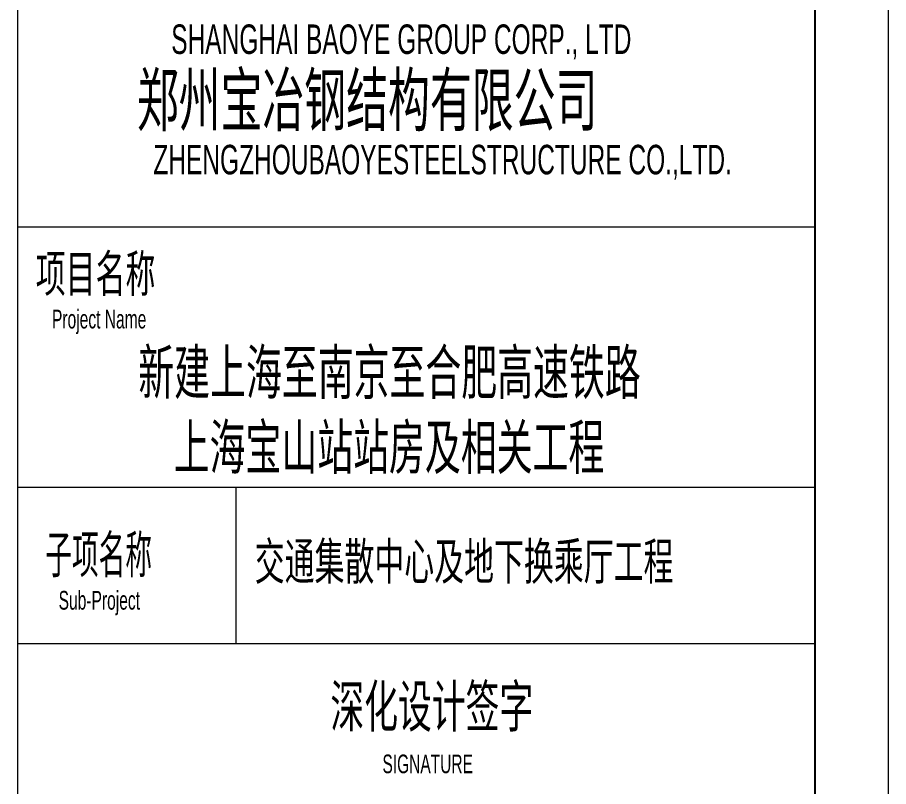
# Model space of a CAD drawing. Header units: millimetres. Extents: x 48 to 11980, y 100 to 8500.
# Drawn here: x 10798 to 11980, y 2660 to 3703 of the extents above; entities that cross this region are included whole.
import ezdxf

# ---------------------------------------------------------------- set-up
doc = ezdxf.new("R2010")
doc.units = ezdxf.units.MM
doc.linetypes.add('XKITLINE00', pattern=[0])
doc.layers.add('DrawingSheet', color=5, linetype='Continuous', lineweight=0)
doc.layers.add('OtherObjectType', color=1, linetype='Continuous', lineweight=0)
doc.styles.add('$TD_AUDIT_GENERATED_(17A)', font='ARIAL.TTF')

# ---------------------------------------------------------------- blocks, each defined once
blk = doc.blocks.new('*A3')
at = {"layer": 'DrawingSheet', "color": 5, "linetype": 'XKITLINE00', "lineweight": 0}
blk.add_line((11980, 100), (11980, 8500), dxfattribs=at)
blk = doc.blocks.new('*A5')
at = {"layer": 'OtherObjectType', "color": 7, "linetype": 'XKITLINE00', "lineweight": 0}
for p, q in [((11980, 100), (11980, 8500)), ((10798, 8406), (10798, 192)), ((11879.4, 8406), (11879.4, 192)), ((11880.6, 8407), (11880.6, 193)), ((10798, 3418.7), (11879.4, 3418.7)), ((11979.8, 3384.9), (11979.8, 3384.9)), ((10798, 3065.6), (11879.4, 3065.6)), ((11094.6, 2853.7), (11094.6, 3065.6)), ((10798, 2853.7), (11879.4, 2853.7))]:
    blk.add_line(p, q, dxfattribs=at)
at = {"layer": 'OtherObjectType', "color": 7, "style": '$TD_AUDIT_GENERATED_(17A)'}
for s, height, width, p in [('SHANGHAI BAOYE GROUP CORP., LTD', 40, 0.595, (11006.7, 3653.3)), ('\\M+5D6A3\\M+5D6DD\\M+5B1A6\\M+5D2B1\\M+5B8D6\\M+5BDE1\\M+5B9B9\\M+5D3D0\\M+5CFDE\\M+5B9AB\\M+5CBBE', 70, 0.595, (10960, 3556.1)), ('ZHENGZHOUBAOYESTEELSTRUCTURE CO.,LTD.', 40, 0.595, (10982.4, 3490)), ('\\M+5CFEE\\M+5C4BF\\M+5C3FB\\M+5B3C6', 50, 0.595, (10822.9, 3330.4)), ('Project Name', 25.427, 0.595, (10844.9, 3280.9)), ('\\M+5D0C2\\M+5BDA8\\M+5C9CF\\M+5BAA3\\M+5D6C1\\M+5C4CF\\M+5BEA9\\M+5D6C1\\M+5BACF\\M+5B7CA\\M+5B8DF\\M+5CBD9\\M+5CCFA\\M+5C2B7', 60, 0.595, (10962, 3191.7)), ('\\M+5C9CF\\M+5BAA3\\M+5B1A6\\M+5C9BD\\M+5D5BE\\M+5D5BE\\M+5B7BF\\M+5BCB0\\M+5CFE0\\M+5B9D8\\M+5B9A4\\M+5B3CC ', 60, 0.595, (11010, 3090)), ('\\M+5D7D3\\M+5CFEE\\M+5C3FB\\M+5B3C6', 50.854, 0.522006, (10835.8, 2949)), ('\\M+5BDBB\\M+5CDA8\\M+5BCAF\\M+5C9A2\\M+5D6D0\\M+5D0C4\\M+5BCB0\\M+5B5D8\\M+5CFC2\\M+5BBBB\\M+5B3CB\\M+5CCFC\\M+5B9A4\\M+5B3CC', 50, 0.595, (11120, 2940)), ('Sub-Project', 25.427, 0.595, (10853.9, 2899.5)), ('\\M+5C9EE\\M+5BBAF\\M+5C9E8\\M+5BCC6\\M+5C7A9\\M+5D7D6', 56.504, 0.595, (11222.7, 2740.2)), ('SIGNATURE', 25.31, 0.595, (11293.3, 2677.6))]:
    blk.add_text(s, height=height, dxfattribs=dict(at, width=width)).set_placement(p)

msp = doc.modelspace()

# ---------------------------------------------------------------- block references
at = {"lineweight": 0}
for name in ['*A3', '*A5']:
    msp.add_blockref(name, (0, 0), dxfattribs=at)

doc.saveas('drawing.dxf')
